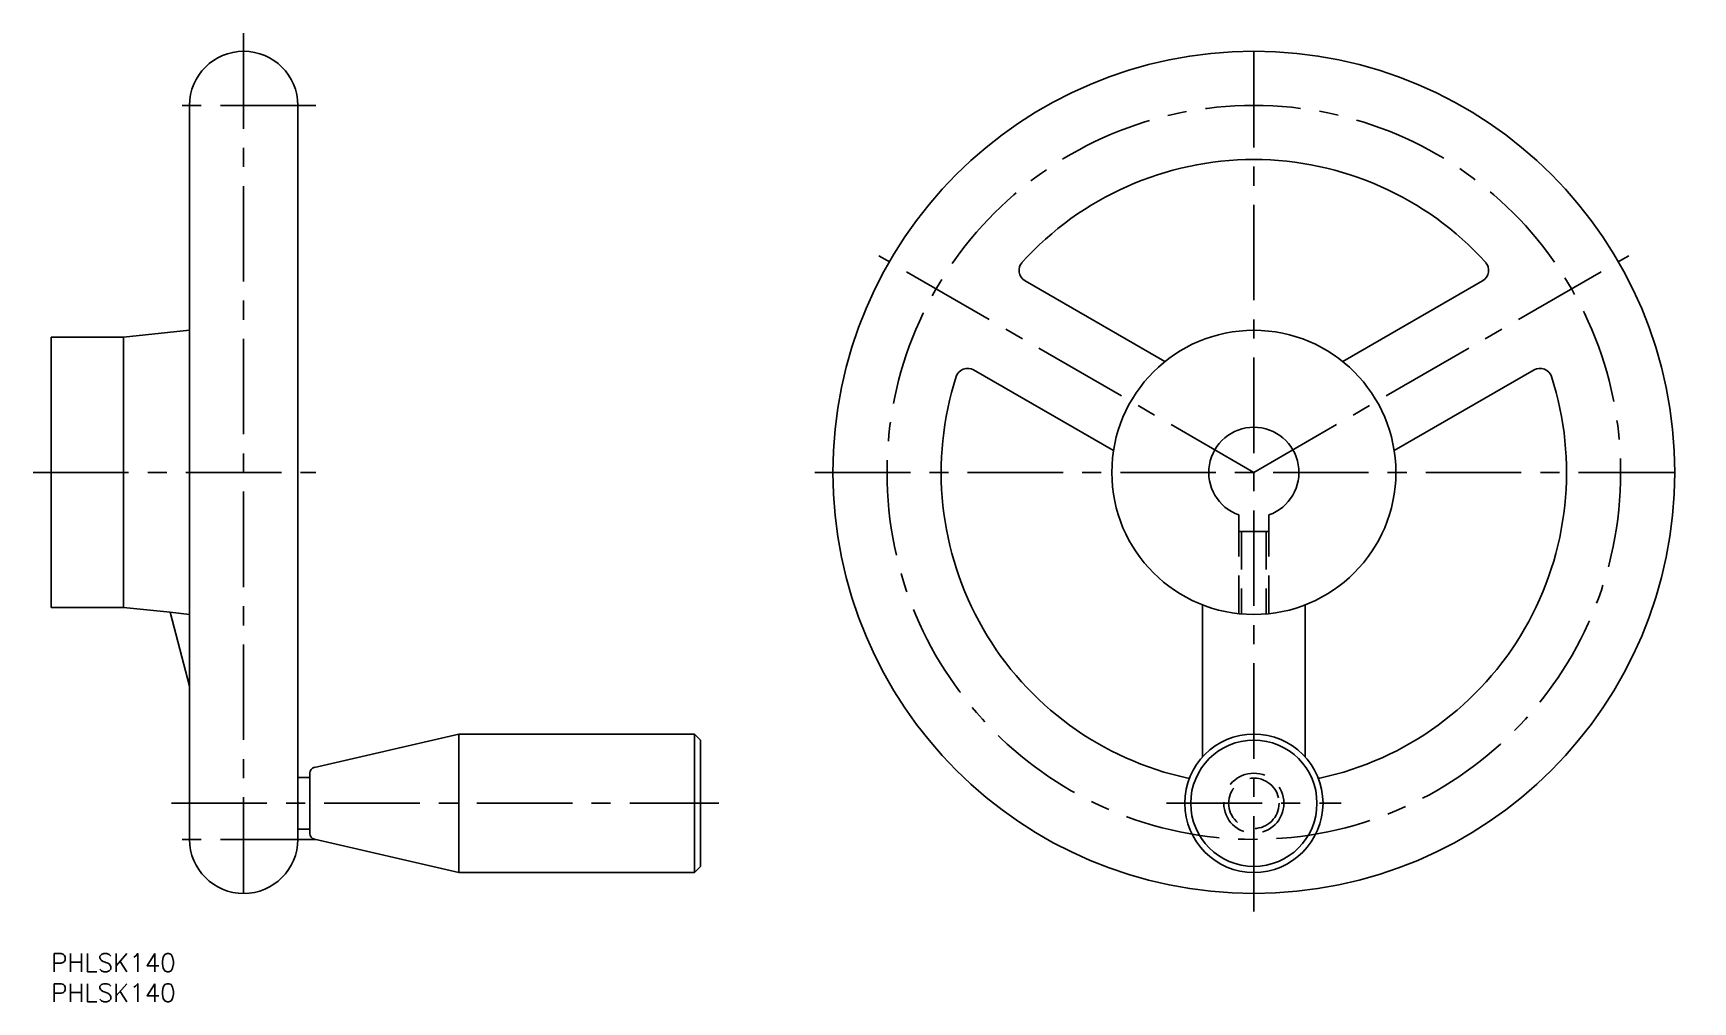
# Model space of a CAD drawing. Extents: x -3 to 273, y -8 to 153.
import ezdxf

# ---------------------------------------------------------------- set-up
doc = ezdxf.new("R2010")
doc.units = 0
doc.header["$LTSCALE"] = 0.5
doc.linetypes.add('CENTER', pattern=[50.8, 31.75, -6.35, 6.35, -6.35])
doc.linetypes.add('DASHED', pattern=[19.05, 12.7, -6.35])
for name, color, linetype in [('MSM_CENTER', 1, 'CENTER'), ('MSM_CONTINUOUS', 7, 'CONTINUOUS'), ('MSM_DASHED', 4, 'DASHED'), ('MSM_PART_NUMBER', 7, 'CONTINUOUS')]:
    doc.layers.add(name, color=color, linetype=linetype)
doc.styles.get("Standard").update_dxf_attribs({"font": 'txt.shx', "height": 3, "bigfont": 'bigfont.shx'})

# ---------------------------------------------------------------- blocks, each defined once
blk = doc.blocks.new('*U4')
at = {"layer": 'MSM_PART_NUMBER'}
blk.add_text('PHLSK140', height=3, dxfattribs=at).set_placement((0, -3))
blk = doc.blocks.new('*U5')
at = {"layer": 'MSM_PART_NUMBER'}
blk.add_text('PHLSK140', height=3, dxfattribs=at).set_placement((0, -8))

msp = doc.modelspace()

# ---------------------------------------------------------------- linework, layer by layer
at = {"layer": 'MSM_CENTER'}
for p, q in [((32, 153), (32, 7)), ((200, 7), (200, 153)), ((44, 141), (20, 141)), ((200, 80), (137.65, 116)), ((200, 80), (262.35, 116)), ((-3, 80), (44, 80)), ((127, 80), (273, 80)), ((20, 25), (111, 25)), ((185.5, 25), (214.5, 25)), ((44, 19), (20, 19))]:
    msp.add_line(p, q, dxfattribs=at)
msp.add_circle((200, 80), 61, dxfattribs=at)
at = {"layer": 'MSM_CONTINUOUS'}
for p, q in [((23, 19), (23, 141)), ((41, 141), (41, 19)), ((161.95, 111.84), (185.2, 98.42)), ((214.8, 98.42), (238.05, 111.84)), ((0, 57.55), (0, 102.45)), ((0, 102.45), (12, 102.45)), ((12, 102.45), (23, 103.63)), ((12, 57.55), (12, 102.45)), ((176.65, 83.61), (153.4, 97.03)), ((246.6, 97.03), (223.35, 83.61)), ((197.5, 70.2), (197.5, 72.93)), ((202.5, 72.93), (202.5, 70.2)), ((202.5, 70.2), (197.5, 70.2)), ((191.45, 32.69), (191.45, 57.98)), ((208.55, 57.98), (208.55, 32.69)), ((12, 57.55), (0, 57.55)), ((19.8, 56.78), (12, 57.55)), ((23, 44.49), (19.8, 56.78)), ((19.8, 56.78), (23, 56.38)), ((43.78, 30.97), (67.8, 36.5)), ((67.8, 36.5), (107, 36.5)), ((67.8, 36.5), (67.8, 13.5)), ((107, 36.5), (107, 13.5)), ((107, 36.5), (108, 35.5)), ((108, 35.5), (108, 14.5)), ((41, 29.3), (43, 29.3)), ((43, 20), (43, 30)), ((43, 20.7), (41, 20.7)), ((67.8, 13.5), (43.78, 19.03)), ((108, 14.5), (107, 13.5)), ((107, 13.5), (67.8, 13.5))]:
    msp.add_line(p, q, dxfattribs=at)
for centre, radius in [((200, 80), 70), ((200, 80), 23.62), ((200, 25), 11.5), ((200, 25), 10.5)]:
    msp.add_circle(centre, radius, dxfattribs=at)
for centre, radius, start, end in [((32, 141), 9, 0, 180), ((200, 80), 52, 42.181, 137.819), ((162.95, 113.57), 2, 137.819, 240), ((237.05, 113.57), 2, 300, 42.181), ((152.4, 95.3), 2, 60, 162.181), ((247.6, 95.3), 2, 17.819, 120), ((200, 80), 52, 162.181, 257.819), ((200, 80), 52, 282.181, 17.819), ((200, 80), 7.5, 289.4712, 250.5288), ((44, 30), 1, 102.9525, 180), ((189.45, 31.13), 2, 257.819, 264.7992), ((210.55, 31.13), 2, 275.2008, 282.181), ((44, 20), 1, 180, 257.0475), ((32, 19), 9, 180, 0)]:
    msp.add_arc(centre, radius, start, end, dxfattribs=at)
at = {"layer": 'MSM_DASHED'}
for p, q in [((197.5, 56.51), (197.5, 70.2)), ((197.93, 70.2), (197.93, 56.47)), ((202.07, 70.2), (202.07, 56.47)), ((202.5, 56.51), (202.5, 70.2))]:
    msp.add_line(p, q, dxfattribs=at)
for radius in [5, 4.19]:
    msp.add_circle((200, 25), radius, dxfattribs=at)

# ---------------------------------------------------------------- block references
at = {"layer": 'MSM_CONTINUOUS'}
for name in ['*U4', '*U5']:
    msp.add_blockref(name, (0, 0), dxfattribs=at)

doc.saveas('drawing.dxf')
